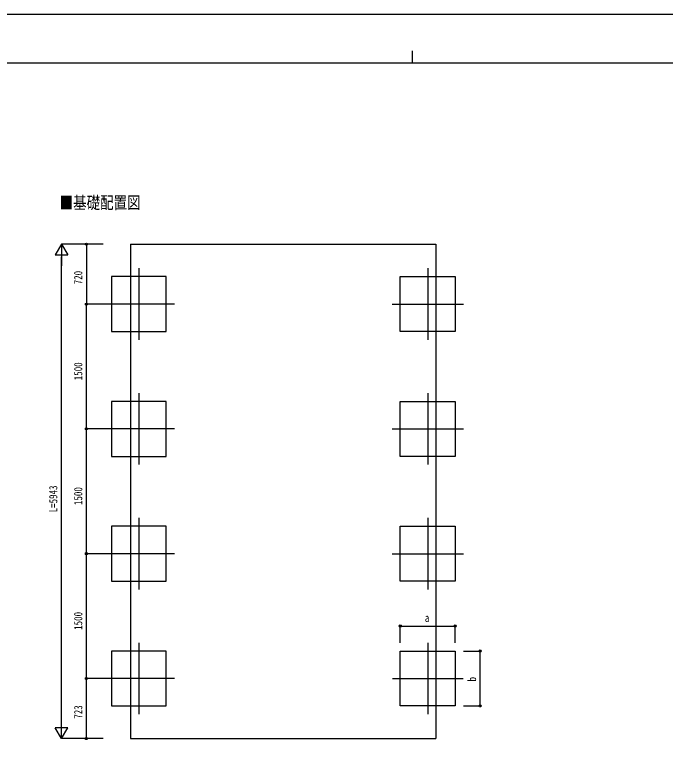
# Model space of a CAD drawing. Units: millimetres, scale not verified. Extents: x -12615 to 12615, y -8910 to 8910.
# Drawn here: x -4792 to 3030, y 149 to 8910 of the extents above; entities that cross this region are included whole.
import ezdxf
from ezdxf.enums import TextEntityAlignment as Align

# ---------------------------------------------------------------- set-up
doc = ezdxf.new("R2010")
doc.units = ezdxf.units.MM
doc.header["$LTSCALE"] = 40
for name, color, linetype in [('0-2_USER1', 3, 'Continuous'), ('0-3_YKK_12', 2, 'Continuous'), ('0-5_YKK_A1', 4, 'Continuous'), ('0-6_YKK_D', 6, 'Continuous'), ('0-7_YKK_ZWAK', 7, 'Continuous')]:
    doc.layers.add(name, color=color, linetype=linetype)
doc.styles.add('ＭＳ ゴシック', font='')
doc.styles.get('ＭＳ ゴシック').set_extended_font_data('MS Gothic')

msp = doc.modelspace()

# ---------------------------------------------------------------- linework, layer by layer
at = {"layer": '0-3_YKK_12'}
for p, q in [((-3299.01, 5860.17), (-3299.01, 5000.17)), ((173.99, 5860.17), (173.99, 5000.17)), ((-2869.01, 5430.17), (-3729.01, 5430.17)), ((-256.01, 5430.17), (603.99, 5430.17)), ((-3299.01, 4360.17), (-3299.01, 3500.17)), ((173.99, 4360.17), (173.99, 3500.17)), ((-2869.01, 3930.17), (-3729.01, 3930.17)), ((-256.01, 3930.17), (603.99, 3930.17)), ((-3299.01, 2860.17), (-3299.01, 2000.17)), ((173.99, 2860.17), (173.99, 2000.17)), ((-2869.01, 2430.17), (-3729.01, 2430.17)), ((-256.01, 2430.17), (603.99, 2430.17)), ((-3299.01, 1360.17), (-3299.01, 500.17)), ((173.99, 1360.17), (173.99, 500.17)), ((-2869.01, 930.17), (-3729.01, 930.17)), ((-250.3, 930.17), (598.27, 930.17))]:
    msp.add_line(p, q, dxfattribs=at)
at = {"layer": '0-5_YKK_A1'}
for p, q in [((-3397.51, 6150.08), (-3397.51, 207.57)), ((-3397.51, 207.57), (272.49, 207.57))]:
    msp.add_line(p, q, dxfattribs=at)
msp.add_lwpolyline([(-3397.51, 6150.08), (272.49, 6150.08), (272.49, 207.57)], dxfattribs=at)
for points in [[(-2969.01, 5100.17), (-2969.01, 5760.17), (-3629.01, 5760.17), (-3629.01, 5100.17)], [(-156.01, 5100.17), (-156.01, 5760.17), (503.99, 5760.17), (503.99, 5100.17)], [(-2969.01, 3600.17), (-2969.01, 4260.17), (-3629.01, 4260.17), (-3629.01, 3600.17)], [(-156.01, 3600.17), (-156.01, 4260.17), (503.99, 4260.17), (503.99, 3600.17)], [(-2969.01, 2100.17), (-2969.01, 2760.17), (-3629.01, 2760.17), (-3629.01, 2100.17)], [(-156.01, 2100.17), (-156.01, 2760.17), (503.99, 2760.17), (503.99, 2100.17)], [(-2969.01, 600.17), (-2969.01, 1260.17), (-3629.01, 1260.17), (-3629.01, 600.17)], [(-156.01, 600.17), (-156.01, 1260.17), (503.99, 1260.17), (503.99, 600.17)]]:
    msp.add_lwpolyline(points, close=True, dxfattribs=at)
at = {"layer": '0-6_YKK_D'}
for p, q in [((-4229.01, 6150.08), (-4304.01, 6020.18)), ((-3729.01, 6150.08), (-4230.01, 6150.08)), ((-4229.01, 6150.08), (-4154.01, 6020.18)), ((-4229.01, 6150.08), (-4229.01, 5890.27)), ((-3729.01, 6150.08), (-3930.01, 6150.08)), ((-3929.01, 6150.08), (-3929.01, 5430.17)), ((-4304.01, 6020.18), (-4154.01, 6020.18)), ((-4229.01, 357.57), (-4229.01, 6000.08)), ((-3729.01, 5430.17), (-3930.01, 5430.17)), ((-3730.01, 5430.17), (-3930.01, 5430.17)), ((-3929.01, 3930.17), (-3929.01, 5430.17)), ((-3729.01, 3930.17), (-3930.01, 3930.17)), ((-3731.01, 3930.17), (-3930.01, 3930.17)), ((-3929.01, 2430.17), (-3929.01, 3930.17)), ((-3730.01, 2430.17), (-3930.01, 2430.17)), ((-3730.01, 2430.17), (-3930.01, 2430.17)), ((-3929.01, 930.17), (-3929.01, 2430.17)), ((-156.01, 1360.17), (-156.01, 1561.17)), ((-156.01, 1560.17), (503.99, 1560.17)), ((503.99, 1360.17), (503.99, 1561.17)), ((603.99, 1260.17), (804.99, 1260.17)), ((803.99, 600.17), (803.99, 1260.17)), ((-3729.01, 930.17), (-3930.01, 930.17)), ((-3729.01, 930.17), (-3930.01, 930.17)), ((-3929.01, 207.57), (-3929.01, 930.17)), ((603.99, 600.17), (804.99, 600.17)), ((-4229.01, 207.57), (-4229.01, 467.37)), ((-4229.01, 207.57), (-4304.01, 337.47)), ((-4154.01, 337.47), (-4304.01, 337.47)), ((-4229.01, 207.57), (-4154.01, 337.47)), ((-3729.01, 207.57), (-4230.01, 207.57)), ((-3729.01, 207.57), (-3930.01, 207.57))]:
    msp.add_line(p, q, dxfattribs=at)
for centre in [(-3929.01, 6150.08), (-3929.01, 5430.17), (-3929.01, 5430.17), (-3929.01, 3930.17), (-3929.01, 3930.17), (-3929.01, 2430.17), (-3929.01, 2430.17), (-156.01, 1560.17), (503.99, 1560.17), (803.99, 1260.17), (-3929.01, 930.17), (-3929.01, 930.17), (803.99, 600.17), (-3929.01, 207.57)]:
    msp.add_circle(centre, 12.75, dxfattribs=at)
at = {"layer": '0-7_YKK_ZWAK'}
for p, q in [((-14.94, 8475), (-14.94, 8325)), ((11685.06, 8325), (-11714.94, 8325))]:
    msp.add_line(p, q, dxfattribs=at)
msp.add_lwpolyline([(-12615, -8910), (12615, -8910), (12615, 8910), (-12615, 8910)], close=True, dxfattribs=at)

# ---------------------------------------------------------------- texts
at = {"layer": '0-2_USER1', "style": 'ＭＳ ゴシック', "width": 0.8}
msp.add_text('■基礎配置図', height=148.5, dxfattribs=at).set_placement((-4250.61, 6530.53), align=Align.BOTTOM_LEFT)
at = {"layer": '0-6_YKK_D', "style": 'ＭＳ ゴシック', "width": 0.8}
for s, p in [('720', (-3949.01, 5667.73)), ('1500', (-3949.01, 4514.57)), ('L=5943', (-4249.01, 2926.82)), ('1500', (-3949.01, 3014.57)), ('1500', (-3949.01, 1514.57)), ('b', (783.99, 894.17)), ('723', (-3949.01, 446.47))]:
    msp.add_text(s, height=98.97, rotation=90, dxfattribs=at).set_placement(p, align=Align.BOTTOM_LEFT)
msp.add_text('a', height=98.97, dxfattribs=at).set_placement((137.99, 1580.17), align=Align.BOTTOM_LEFT)

doc.saveas('drawing.dxf')
